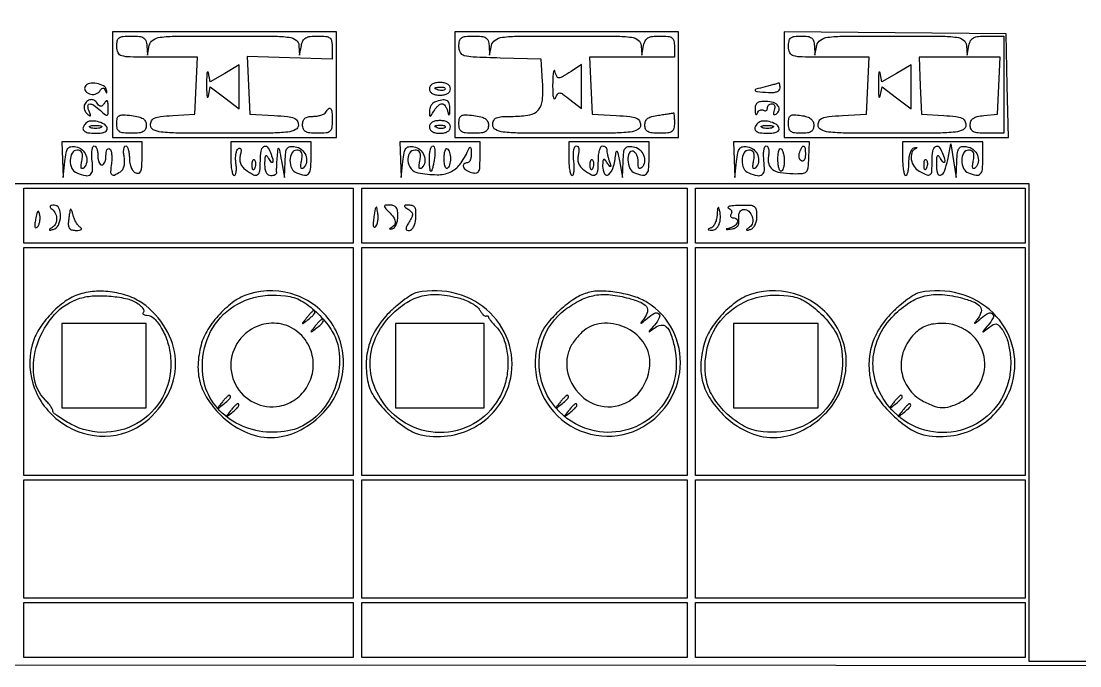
# Model space of a CAD drawing. Extents: x 4 to 1603, y 7 to 792.
# Drawn here: x 877.4 to 1128, y 7 to 159.5 of the extents above; entities that cross this region are included whole.
import ezdxf

# ---------------------------------------------------------------- set-up
doc = ezdxf.new("R2010")
doc.units = 0

msp = doc.modelspace()

# ---------------------------------------------------------------- linework, layer by layer
for points in [[(4.463028, 790.750623, 0.090794), (4.267848, 789.688086, 0.000004), (4.202933, 675.011121, 0.000189), (4.180203, 548.51456, 0.000114), (4.244173, 398.5), (4.5, 7.5), (803.751263, 7.249377), (1603.002525, 6.998755), (1602.751263, 399.249377), (1602.5, 791.5), (803.718854, 791.750623, 0.000059), (387.797189, 791.831666, 0.000332), (164.795027, 791.700628, 0.000012), (5.544081, 791.497643, 0.311183)], [(907.136182, 153.75), (907.272364, 151.5), (907.705733, 153.75, -0.198594), (908.560711, 155.048267, -0.11831), (910.318406, 155.711513, -0.029605), (914.076861, 155.96031, -0.001727), (925.569551, 156, -0.001646), (937.146911, 155.961883, -0.030211), (940.815355, 155.715776, -0.132232), (942.447531, 155.044234, -0.21761), (943.136182, 153.75), (943.272364, 151.5), (943.705733, 153.75, -0.070523), (944.093956, 154.879394, -0.143873), (944.732597, 155.554445, -0.104722), (945.785648, 155.901825, -0.027496), (947.569551, 156, -0.022309), (949.536109, 155.912213, -0.147611), (950.4383, 155.54943, -0.18612), (950.878334, 154.793802, -0.039649), (951.002179, 153.25), (951.004358, 150.5), (940.954952, 150.817429), (930.905546, 151.134857), (931.202773, 144.317429), (931.5, 137.5), (937.25, 137.200096, -0.010166), (940.447253, 136.968075, -0.070168), (941.97441, 136.605858, -0.167341), (942.720208, 135.971798, -0.134449), (943, 134.950096, -0.27608), (942.342523, 133.85012, -0.095877), (940.506521, 133.277859, -0.025871), (936.520054, 133.041403, -0.001879), (925.5, 133, -0.001881), (914.485628, 133.041439, -0.025835), (910.496193, 133.277825, -0.095537), (908.657699, 133.849237, -0.276478), (908, 134.94774, -0.126897), (908.2608, 135.958802, -0.166775), (908.962654, 136.593761, -0.075035), (910.38105, 136.963657, -0.011952), (913.25, 137.19774), (918.5, 137.5), (918.79569, 144.25), (919.09138, 151), (909.54569, 151, -0.003382), (903.21438, 151.042824, -0.060729), (901.204569, 151.315475, -0.222514), (900.323725, 152.048469, -0.110158), (900, 153.5, -0.050766), (900.138668, 154.86222, -0.189121), (900.6, 155.571429, -0.13443), (901.534425, 155.915691, -0.021436), (903.5, 156, -0.023234), (905.377879, 155.912692, -0.115813), (906.371427, 155.579558, -0.172497), (906.903852, 154.914447, -0.068347)], [(988.136182, 153.75), (988.272364, 151.5), (988.705733, 153.75, -0.198594), (989.560711, 155.048267, -0.11831), (991.318406, 155.711513, -0.029605), (995.076861, 155.96031, -0.001727), (1006.569551, 156, -0.001646), (1018.146911, 155.961883, -0.030211), (1021.815355, 155.715776, -0.132232), (1023.447531, 155.044234, -0.21761), (1024.136182, 153.75), (1024.272364, 151.5), (1024.705733, 153.75, -0.070523), (1025.093956, 154.879394, -0.143873), (1025.732597, 155.554445, -0.104722), (1026.785648, 155.901825, -0.027496), (1028.569551, 156, -0.02239), (1030.485877, 155.914145, -0.135885), (1031.406955, 155.567808, -0.187145), (1031.86308, 154.857774, -0.050293), (1032, 153.5), (1032, 151), (1021.95431, 151), (1011.90862, 151), (1012.20431, 144.25), (1012.5, 137.5), (1018.25, 137.200096, -0.010166), (1021.447253, 136.968075, -0.070168), (1022.97441, 136.605858, -0.167341), (1023.720208, 135.971798, -0.134449), (1024, 134.950096, -0.27608), (1023.342523, 133.85012, -0.095877), (1021.506521, 133.277859, -0.025871), (1017.520054, 133.041403, -0.001879), (1006.5, 133, -0.001825), (995.362042, 133.040662, -0.026629), (991.4375, 133.278571, -0.103099), (989.652291, 133.868713, -0.267644), (989, 135, -0.108515), (989.229214, 136.043696, -0.189546), (989.859694, 136.64749, -0.085415), (991.149119, 136.934094, -0.012076), (993.877555, 137, 0.04439), (997.755833, 137.344994, 0.17423), (999.804876, 138.52485, 0.157103), (1000.755397, 140.826119, 0.034314), (1000.805075, 145.168824), (1000.5, 150.5), (990.75, 150.786212, -0.003515), (984.369656, 151.018413, -0.05794), (982.268372, 151.355704, -0.208284), (981.344524, 152.111388, -0.119183), (981, 153.536212, -0.052656), (981.141031, 154.871667, -0.188952), (981.605144, 155.574015, -0.13264), (982.542847, 155.915904, -0.021474), (984.5, 156, -0.023234), (986.377879, 155.912692, -0.115813), (987.371427, 155.579558, -0.172497), (987.903852, 154.914447, -0.068347)], [(1065.136182, 153.75), (1065.272364, 151.5), (1065.705733, 153.75, -0.198594), (1066.560711, 155.048267, -0.11831), (1068.318406, 155.711513, -0.029605), (1072.076861, 155.96031, -0.001727), (1083.569551, 156, -0.001646), (1095.146911, 155.961883, -0.030211), (1098.815355, 155.715776, -0.132232), (1100.447531, 155.044234, -0.21761), (1101.136182, 153.75), (1101.272364, 151.5), (1101.705733, 153.75, -0.074571), (1102.114621, 154.909063, -0.152857), (1102.792944, 155.579322, -0.098589), (1103.952432, 155.912123, -0.020745), (1106.069551, 156), (1110, 156), (1110, 144.5), (1110, 133), (1106, 133, -0.017637), (1103.876236, 133.074936, -0.095377), (1102.766358, 133.37104, -0.179772), (1102.202354, 133.959528, -0.10246), (1102, 134.936642, -0.098727), (1102.18613, 135.870108, -0.143886), (1102.709992, 136.518662, -0.097682), (1103.674236, 136.938669, -0.029992), (1105.25, 137.186642), (1108.5, 137.5), (1108.79569, 144.25), (1109.09138, 151), (1099.5, 151), (1089.90862, 151), (1090.20431, 144.25), (1090.5, 137.5), (1095.75, 137.19774, -0.011952), (1098.61895, 136.963657, -0.075035), (1100.037346, 136.593761, -0.166775), (1100.7392, 135.958802, -0.126897), (1101, 134.94774, -0.276478), (1100.342301, 133.849237, -0.095537), (1098.503807, 133.277825, -0.025835), (1094.514372, 133.041439, -0.001881), (1083.5, 133, -0.001879), (1072.479946, 133.041403, -0.025871), (1068.493479, 133.277859, -0.095877), (1066.657477, 133.85012, -0.27608), (1066, 134.950096, -0.134449), (1066.279792, 135.971798, -0.167341), (1067.02559, 136.605858, -0.070168), (1068.552747, 136.968075, -0.010166), (1071.75, 137.200096), (1077.5, 137.5), (1077.79569, 144.25), (1078.09138, 151), (1068.54569, 151, -0.003382), (1062.21438, 151.042824, -0.060729), (1060.204569, 151.315475, -0.222514), (1059.323725, 152.048469, -0.110158), (1059, 153.5, -0.047675), (1059.126572, 154.824437, -0.173074), (1059.55, 155.541667, -0.144586), (1060.386401, 155.902765, -0.030103), (1062, 156, -0.032192), (1063.542313, 155.900597, -0.124032), (1064.428702, 155.551151, -0.159299), (1064.920583, 154.880087, -0.06412)], [(921.272364, 144.5, 0.007505), (921.299333, 142.703339, 0.031531), (921.399591, 141.629111, 0.495521), (921.548393, 141.548864, 0.243373), (921.705476, 141.748038), (922.138588, 143.996077), (925.569294, 141.379349), (929, 138.762622), (929, 143.980087), (929, 149.197552), (925.560457, 147.168172), (922.120914, 145.138792), (921.696639, 147.319396, 0.284476), (921.543014, 147.485472, 0.450009), (921.396995, 147.390698, 0.029945), (921.299005, 146.298661, 0.007405)], [(1003.186287, 144.5, 0.010542), (1003.209562, 142.550809, 0.043509), (1003.350582, 141.381171, 0.314358), (1003.58789, 141.158007, 0.348327), (1003.855441, 141.312917, -0.047506), (1004.360578, 142.306015, -0.281904), (1004.861256, 142.551441, -0.134334), (1005.577149, 142.281284, -0.00965), (1007.285156, 140.990336), (1010, 138.85484), (1010, 144.04243), (1010, 149.23002), (1007.535183, 147.61501, -0.010068), (1005.489568, 146.332783, -0.144712), (1004.667418, 146.120801, -0.285651), (1004.138837, 146.475917, -0.041808), (1003.689326, 147.75, 0.548135), (1003.516923, 147.805675, 0.18372), (1003.352912, 147.517188, 0.02753), (1003.234025, 146.314311, 0.008582)], [(1080.272364, 144.5, 0.007505), (1080.299333, 142.703339, 0.031531), (1080.399591, 141.629111, 0.495521), (1080.548393, 141.548864, 0.243373), (1080.705476, 141.748038), (1081.138588, 143.996077), (1084.569294, 141.379349), (1088, 138.762622), (1088, 143.980087), (1088, 149.197552), (1084.560457, 147.168172), (1081.120914, 145.138792), (1080.696639, 147.319396, 0.284476), (1080.543014, 147.485472, 0.450009), (1080.396995, 147.390698, 0.029945), (1080.299005, 146.298661, 0.007405)], [(892.530978, 144.050123, 0.150102), (892.411965, 143.594674, 0.123486), (892.555338, 143.110893, 0.099244), (892.950434, 142.670894, 0.068825), (893.537543, 142.34722, 0.077431), (894.231982, 142.197859, 0.076647), (894.941504, 142.265963, 0.081909), (895.556824, 142.534967, 0.110858), (895.979874, 142.967435, -0.039639), (896.375282, 143.506558, -0.19435), (896.704629, 143.675863, -0.246498), (897.006597, 143.550876, -0.061996), (897.303949, 143.088153, 0.009738), (897.540619, 142.618531, 0.399941), (897.639533, 142.585356, 0.335361), (897.693608, 142.687638, 0.008831), (897.596672, 143.225, 0.219044), (896.881755, 144.210879, 0.087885), (895.272326, 144.774381, 0.087116), (893.555006, 144.753212, 0.210818)], [(974, 143.5, 0.140575), (974.177821, 142.88002, 0.118484), (974.666667, 142.4, 0.088208), (975.456621, 142.09863, 0.04716), (976.5, 142, 0.04716), (977.543379, 142.09863, 0.088208), (978.333333, 142.4, 0.118484), (978.822179, 142.88002, 0.140575), (979, 143.5, 0.140575), (978.822179, 144.11998, 0.118484), (978.333333, 144.6, 0.088208), (977.543379, 144.90137, 0.04716), (976.5, 145, 0.04716), (975.456621, 144.90137, 0.088208), (974.666667, 144.6, 0.118484), (974.177821, 144.11998, 0.140575)], [(977.729167, 143.395833, -0.126455), (977.402231, 143.202593, -0.060344), (976.916927, 143.123424, -0.05415), (976.359369, 143.160852, -0.051402), (975.8125, 143.316886, -0.054073), (975.395823, 143.538436, -0.470617), (975.37858, 143.720685, -0.168741), (975.670344, 143.862007, -0.018894), (976.416667, 143.921053, -0.028489), (977.112848, 143.910055, -0.077125), (977.592839, 143.799335, -0.208169), (977.77538, 143.614691, -0.296942)], [(1053.5, 144, 0.005864), (1051.244548, 143.397833, 0.483308), (1051.122514, 143.107384, 0.249999), (1051.504874, 142.857861, 0.003748), (1054.25, 142.635737, 0.037367), (1055.382729, 142.637385, 0.074753), (1056.253473, 142.837027, 0.111967), (1056.800002, 143.209019, 0.189774), (1057, 143.716978, 0.018411), (1056.982178, 144.200816, 0.034464), (1056.926563, 144.588357, 0.045619), (1056.846595, 144.844498, 0.428414), (1056.75, 144.881685, -0.043204), (1056.562657, 144.812093, -0.001101), (1055.692188, 144.573885, -0.002341), (1054.667658, 144.301087, -0.001595)], [(892.446149, 139.912868, 0.115698), (892.277701, 139.409959, 0.078057), (892.315939, 138.803488, 0.071769), (892.548755, 138.188799, 0.071122), (892.946378, 137.662868, 0.01461), (893.536488, 137.11067, 0.417676), (893.724953, 137.123562, 0.264908), (893.771253, 137.360124, 0.00978), (893.452257, 138.25, -0.077729), (893.192347, 139.477747, -0.419654), (893.606327, 139.930042, -0.167366), (894.58923, 139.629514, -0.026801), (896.171259, 138.345012, 0.011318), (897.32727, 137.345486, 0.277419), (897.729741, 137.285042, 0.29194), (897.957911, 137.611124, 0.012205), (897.984687, 139.095012, 0.01517), (897.943625, 140.213243, 0.158438), (897.774968, 140.633907, 0.44098), (897.511624, 140.645652, 0.055038), (897.109687, 140.143237, -0.045108), (896.678736, 139.582121, -0.167837), (896.291912, 139.374236, -0.218762), (895.9263, 139.475495, -0.079241), (895.565983, 139.893237, 0.095562), (894.84596, 140.675299, 0.158774), (894.003536, 140.955603, 0.16006), (893.162612, 140.685178, 0.097471)], [(975.25, 140.337719, 0.10246), (974.774264, 140.020746, 0.066858), (974.37612, 139.491913, 0.063215), (974.112142, 138.841517, 0.069496), (974.030409, 138.166667, 0.010924), (974.069853, 137.183306, 0.419285), (974.220692, 137.052387, 0.239461), (974.445556, 137.190033, 0.006005), (975.080099, 138.25, -0.034545), (975.534825, 138.919726, -0.04001), (976.057581, 139.485938, -0.044038), (976.569377, 139.880924, -0.143285), (976.976366, 140, -0.166414), (977.345546, 139.873627, -0.06503), (977.730076, 139.485938, -0.05489), (978.070902, 138.919615, -0.044148), (978.310674, 138.25, 0.01159), (978.550633, 137.4117, 0.541772), (978.693656, 137.37122, 0.197309), (978.812001, 137.607705, 0.005718), (978.883999, 138.75, 0.087457), (978.72264, 140.055667, 0.218756), (978.098151, 140.756077, 0.157433), (976.976408, 140.868186, 0.042735)], [(1051.078947, 138.546466, 0.022824), (1051.139735, 137.826208, 0.127625), (1051.283477, 137.470167, 0.458183), (1051.466207, 137.456633, 0.100896), (1051.664358, 137.756231, -0.07888), (1051.926836, 138.193455, -0.105417), (1052.290708, 138.477402, -0.121773), (1052.697442, 138.564193, -0.131107), (1053.08541, 138.447214, 0.092807), (1053.434421, 138.312451, 0.171257), (1053.731339, 138.359094, 0.174358), (1053.929688, 138.580506, 0.096615), (1054, 138.940983, -0.103658), (1054.084685, 139.345077, -0.098917), (1054.325178, 139.688914, -0.096792), (1054.684444, 139.91933, -0.094603), (1055.106989, 140, -0.164546), (1055.479041, 139.874153, -0.151163), (1055.713861, 139.544118, -0.10915), (1055.764706, 139.041968, -0.062551), (1055.618443, 138.448062, 0.034302), (1055.433067, 137.844153, 0.17307), (1055.472405, 137.499031, 0.338366), (1055.686638, 137.392352, 0.09101), (1056.064241, 137.539703, 0.180192), (1056.771774, 138.4501, 0.249286), (1056.585552, 139.447914, 0.146618), (1055.428505, 140.250606, 0.074621), (1053.666808, 140.546466, 0.036716), (1052.347259, 140.472524, 0.13292), (1051.577441, 140.152781, 0.169605), (1051.179955, 139.541866, 0.069957)], [(951, 136, -0.032088), (950.888231, 134.260192, -0.185552), (950.458333, 133.464286, -0.157079), (949.561026, 133.088063, -0.021354), (947.5, 133, -0.022514), (945.67572, 133.082184, -0.10769), (944.6875, 133.392857, -0.177212), (944.177287, 133.997538, -0.087745), (944, 135, -0.075243), (944.140646, 135.92932, -0.147038), (944.555123, 136.545164, -0.125037), (945.295286, 136.891489, -0.04725), (946.440983, 137, 0.037634), (947.42066, 137.073842, 0.041396), (948.346475, 137.29375, 0.045439), (949.093337, 137.615492, 0.130646), (949.5, 138, -0.062841), (950.183344, 138.846603, -0.450621), (950.645951, 138.809257, -0.146652), (950.938528, 138.013358, -0.015262)], [(1032, 135.5, -0.050766), (1031.861332, 134.13778, -0.189121), (1031.4, 133.428571, -0.13443), (1030.465575, 133.084309, -0.021436), (1028.5, 133, -0.022758), (1026.698277, 133.082049, -0.103967), (1025.701813, 133.388332, -0.173694), (1025.183119, 133.978003, -0.094654), (1025, 134.936642, -0.100783), (1025.189458, 135.867022, -0.1371), (1025.721605, 136.532836, -0.094495), (1026.6923, 136.984596, -0.030931), (1028.25, 137.276604, 0.003643), (1029.513483, 137.442756, 0.005388), (1030.61875, 137.608461, 0.002589), (1031.553811, 137.76394, 0.100201), (1031.75, 137.839963, -0.539435), (1031.848785, 137.795851, -0.01375), (1031.926563, 137.218614, -0.017208), (1031.982176, 136.447783, -0.009402)], [(892.708849, 135.375516, 0.103517), (892.065619, 134.391807, 0.297863), (892.224837, 133.630592, 0.16116), (893.20445, 133.137848, 0.036634), (895.083333, 133, 0.027592), (896.40615, 133.073053, 0.082003), (897.277614, 133.317973, 0.159277), (897.706329, 133.720188, 0.207796), (897.755005, 134.25, 0.187897), (897.007402, 135.156546, 0.072697), (895.459624, 135.747259, 0.072374), (893.798664, 135.871993, 0.1809)], [(907, 134.890594, -0.100099), (906.812524, 133.963518, -0.170748), (906.287182, 133.385042, -0.101209), (905.284512, 133.08197, -0.022955), (903.5, 133, -0.021715), (901.584321, 133.083239, -0.124226), (900.630567, 133.414229, -0.187064), (900.152597, 134.084134, -0.062548), (900, 135.299199, -0.0542), (900.13572, 136.54756, -0.218099), (900.586138, 137.144928, -0.136102), (901.49471, 137.352613, -0.017602), (903.5, 137.189793, -0.02699), (905.195735, 136.898386, -0.089505), (906.233151, 136.456485, -0.139021), (906.796968, 135.804893, -0.109695)], [(974, 134.5, 0.140575), (974.177821, 133.88002, 0.118484), (974.666667, 133.4, 0.088208), (975.456621, 133.09863, 0.04716), (976.5, 133, 0.04716), (977.543379, 133.09863, 0.088208), (978.333333, 133.4, 0.118484), (978.822179, 133.88002, 0.140575), (979, 134.5, 0.140575), (978.822179, 135.11998, 0.118484), (978.333333, 135.6, 0.088208), (977.543379, 135.90137, 0.04716), (976.5, 136, 0.04716), (975.456621, 135.90137, 0.088208), (974.666667, 135.6, 0.118484), (974.177821, 135.11998, 0.140575)], [(988, 134.890594, -0.100099), (987.812524, 133.963518, -0.170748), (987.287182, 133.385042, -0.101209), (986.284512, 133.08197, -0.022955), (984.5, 133, -0.021715), (982.584321, 133.083239, -0.124226), (981.630567, 133.414229, -0.187064), (981.152597, 134.084134, -0.062548), (981, 135.299199, -0.0542), (981.13572, 136.54756, -0.218099), (981.586138, 137.144928, -0.136102), (982.49471, 137.352613, -0.017602), (984.5, 137.189793, -0.02699), (986.195735, 136.898386, -0.089505), (987.233151, 136.456485, -0.139021), (987.796968, 135.804893, -0.109695)], [(1051.708849, 135.375516, 0.103517), (1051.065619, 134.391807, 0.297863), (1051.224837, 133.630592, 0.16116), (1052.20445, 133.137848, 0.036634), (1054.083333, 133, 0.027592), (1055.40615, 133.073053, 0.082003), (1056.277614, 133.317973, 0.159277), (1056.706329, 133.720188, 0.207796), (1056.755005, 134.25, 0.187897), (1056.007402, 135.156546, 0.072697), (1054.459624, 135.747259, 0.072374), (1052.798664, 135.871993, 0.1809)], [(1065, 134.886501, -0.092941), (1064.831435, 133.987489, -0.161058), (1064.352439, 133.407208, -0.109685), (1063.467627, 133.091373, -0.031099), (1062, 133, -0.030136), (1060.420134, 133.09531, -0.135617), (1059.57233, 133.443901, -0.17284), (1059.136653, 134.125398, -0.056689), (1059, 135.326807, -0.047244), (1059.118048, 136.573377, -0.20808), (1059.525022, 137.169349, -0.154477), (1060.3291, 137.378797, -0.023508), (1062, 137.213308, -0.036997), (1063.378513, 136.905495, -0.091765), (1064.294089, 136.432706, -0.124562), (1064.814513, 135.766644, -0.104228)], [(896.25, 134.337719, -0.057986), (895.679992, 134.181385, -0.037979), (895, 134.12966, -0.037979), (894.320008, 134.181385, -0.057986), (893.75, 134.337719, -0.174857), (893.540618, 134.525001, -0.447206), (893.601562, 134.693942, -0.078554), (894.10856, 134.810911, -0.017491), (895, 134.842105, -0.017491), (895.89144, 134.810911, -0.078554), (896.398438, 134.693942, -0.447206), (896.459382, 134.525001, -0.174857)], [(977.729167, 134.395833, -0.126455), (977.402231, 134.202593, -0.060344), (976.916927, 134.123424, -0.05415), (976.359369, 134.160852, -0.051402), (975.8125, 134.316886, -0.054073), (975.395823, 134.538436, -0.470617), (975.37858, 134.720685, -0.168741), (975.670344, 134.862007, -0.018894), (976.416667, 134.921053, -0.028489), (977.112848, 134.910055, -0.077125), (977.592839, 134.799335, -0.208169), (977.77538, 134.614691, -0.296942)], [(1055.25, 134.337719, -0.057986), (1054.679992, 134.181385, -0.037979), (1054, 134.12966, -0.037979), (1053.320008, 134.181385, -0.057986), (1052.75, 134.337719, -0.174857), (1052.540618, 134.525001, -0.447206), (1052.601562, 134.693942, -0.078554), (1053.10856, 134.810911, -0.017491), (1054, 134.842105, -0.017491), (1054.89144, 134.810911, -0.078554), (1055.398438, 134.693942, -0.447206), (1055.459382, 134.525001, -0.174857)], [(887.168103, 126.75), (887.336206, 122.5), (887.732115, 126.311163, -0.018433), (888.026451, 128.394206, -0.114609), (888.449064, 129.378766, -0.197532), (889.144722, 129.802481, -0.074909), (890.303796, 129.811163, -0.141477), (891.766816, 129.152304, -0.125781), (892.733759, 127.78728, -0.130976), (892.905152, 126.170353, -0.158952), (892.217958, 124.817958, -0.147318), (891.85635, 124.623747, -0.388537), (891.625314, 124.762499, -0.101505), (891.574899, 125.344061, -0.018262), (891.740755, 126.424177, 0.031241), (891.898509, 127.665359, 0.119432), (891.764663, 128.427803, 0.189399), (891.343392, 128.84867, 0.103), (890.616577, 129, 0.269507), (889.461031, 128.32836, 0.128535), (888.999995, 126.609948, 0.110725), (889.416237, 124.695594, 0.194846), (890.581787, 123.606989, 0.038891), (892.680869, 122.983649, 0.225399), (893.775505, 123.242803, 0.219328), (894.284836, 124.262807, 0.036897), (894.189793, 126.5, -0.023969), (894.098032, 127.841639, -0.0399), (894.165246, 128.971875, -0.04942), (894.359417, 129.772543, -0.318707), (894.680015, 130, -0.229239), (895.021224, 129.834887, -0.076287), (895.303231, 129.339063, -0.057578), (895.488835, 128.611657, -0.038098), (895.539421, 127.75, 0.042537), (895.597659, 126.888575, 0.062826), (895.80533, 126.160938, 0.08317), (896.120694, 125.668338, 0.211935), (896.5, 125.5, 0.206213), (896.879587, 125.663505, 0.085024), (897.196374, 126.13899, 0.064447), (897.405827, 126.842548, 0.04405), (897.466381, 127.675286, -0.038772), (897.515861, 128.471678, -0.084916), (897.701061, 129.051868, -0.163234), (897.983154, 129.324735, -0.255005), (898.3125, 129.306864, -0.179482), (898.624064, 128.907105, -0.043597), (898.80958, 128.076407, -0.039208), (898.866648, 127.024635, -0.030399), (898.769312, 125.881578, 0.018742), (898.55515, 123.910885, 0.226665), (898.826759, 123.220923, 0.307518), (899.461449, 123.122861, 0.030298), (900.886911, 123.908945, 0.113249), (901.42338, 124.450459, 0.076519), (901.765208, 125.253492, 0.064426), (901.887465, 126.258732, 0.04534), (901.775582, 127.393632, -0.030367), (901.646836, 128.392639, -0.051513), (901.676717, 129.23438, -0.072647), (901.844718, 129.811108, -0.2936), (902.138672, 130, -0.271773), (902.470528, 129.805235, -0.055048), (902.746985, 129.150178, -0.044196), (902.937471, 128.215454, -0.028183), (903, 127.106989, 0.045886), (903.108095, 125.931597, 0.056246), (903.429364, 124.877318, 0.065461), (903.911606, 124.070802, 0.134491), (904.5, 123.638374, 0.155232), (905.218636, 123.596356, 0.230175), (905.691768, 123.996551, 0.089263), (905.939386, 125.016359, 0.015037), (906, 127.031385), (906, 131), (896.5, 131), (887, 131)], [(927, 127, 0.019468), (927.059718, 125.466793, 0.031503), (927.242875, 124.175, 0.033111), (927.504846, 123.228534, 0.318832), (927.826807, 123, 0.308408), (928.116057, 123.197168, 0.058801), (928.286505, 123.846464, 0.044639), (928.333104, 124.777035, 0.026642), (928.230688, 125.881578, -0.034615), (928.142624, 127.030111, -0.042892), (928.226587, 128.09876, -0.048467), (928.453401, 128.947963, -0.166351), (928.810622, 129.382958, -0.185357), (929.163371, 129.44971, -0.285175), (929.386864, 129.247626, -0.106274), (929.423891, 128.706428, -0.028091), (929.251005, 127.851841, 0.067126), (929.126479, 126.833915, 0.085019), (929.297699, 125.903308, 0.083867), (929.771751, 125.073293, 0.063374), (930.535393, 124.350462, 0.033844), (932.364101, 123.194483, 0.269062), (933.325024, 123.222963, 0.231645), (933.873804, 124.097832, 0.026249), (934, 126.5, -0.037749), (934.171609, 128.769778, -0.188217), (934.797912, 129.856052, -0.408433), (935.595632, 129.776173, -0.082455), (936.393011, 128.418213, -0.014739), (936.936289, 126.867272, -0.145461), (936.948981, 126.183538, -0.596797), (936.664926, 126.118721, -0.036337), (936, 127, 0.043106), (935.512621, 127.628119, 0.461139), (935.228862, 127.616929, 0.155556), (935.054211, 127.150937, 0.011096), (935.015313, 125.75, 0.039127), (935.101606, 124.564226, 0.086259), (935.388902, 123.705781, 0.124872), (935.863648, 123.189491, 0.145727), (936.5, 123, 0.048526), (937.065578, 123.055021, 0.075993), (937.524589, 123.220313, 0.105904), (937.809424, 123.464327, 0.204797), (937.881579, 123.75, -0.042849), (937.849291, 124.204282, -0.005783), (937.874415, 125.160937, -0.006636), (937.932483, 126.296399, -0.005547), (938.023484, 127.5, -0.00411), (938.200497, 129.362031, -0.635717), (938.354426, 129.415662, -0.148534), (938.529798, 129.077653, -0.00163), (939, 126.5), (939.716189, 122.5), (939.858095, 126.319551, -0.016542), (940.009828, 128.476934, -0.124185), (940.358681, 129.431427, -0.2174), (941.023441, 129.834574, -0.064772), (942.239784, 129.819551, -0.137818), (943.736926, 129.158809, -0.126832), (944.728364, 127.796008, -0.133443), (944.909049, 126.179468, -0.159172), (944.217958, 124.817958, -0.147318), (943.85635, 124.623747, -0.388537), (943.625314, 124.762499, -0.101505), (943.574899, 125.344061, -0.018262), (943.740755, 126.424177, 0.031241), (943.898509, 127.665359, 0.119432), (943.764663, 128.427803, 0.189399), (943.343392, 128.84867, 0.103), (942.616577, 129, 0.269507), (941.461031, 128.32836, 0.128535), (940.999995, 126.609948, 0.110725), (941.416237, 124.695594, 0.194846), (942.581787, 123.606989, 0.044887), (944.428399, 123.082591, 0.247018), (945.385979, 123.376036, 0.17661), (945.884754, 124.436923, 0.022471), (946, 127), (946, 131), (936.5, 131), (927, 131)], [(967.168103, 126.75), (967.336206, 122.5), (967.732115, 126.311163, -0.018433), (968.026451, 128.394206, -0.114609), (968.449064, 129.378766, -0.197532), (969.144722, 129.802481, -0.074909), (970.303796, 129.811163, -0.141477), (971.766816, 129.152304, -0.125781), (972.733759, 127.78728, -0.130976), (972.905152, 126.170353, -0.158952), (972.217958, 124.817958, -0.147318), (971.85635, 124.623747, -0.388537), (971.625314, 124.762499, -0.101505), (971.574899, 125.344061, -0.018262), (971.740755, 126.424177, 0.031241), (971.898509, 127.665359, 0.119432), (971.764663, 128.427803, 0.189399), (971.343392, 128.84867, 0.103), (970.616577, 129, 0.260622), (969.292214, 128.259379, 0.168727), (968.905178, 126.501291, 0.135278), (969.683068, 124.590079, 0.18712), (971.25, 123.639333, 0.038233), (975.827693, 123.18474, 0.111084), (978.926521, 123.808735, 0.126802), (981.218933, 125.63323, 0.057344), (983.179715, 128.966361, -0.027872), (983.516003, 129.623636, -0.484478), (983.722966, 129.652768, -0.185592), (983.872318, 129.336615, -0.010773), (983.929715, 128.25, -0.042539), (983.883324, 127.388547, -0.063338), (983.685604, 126.660938, -0.084397), (983.376898, 126.168802, -0.213708), (983, 126, 0.1806), (982.201503, 125.701859, 0.328026), (982.055478, 125.05544, 0.151233), (982.751642, 124.248697, 0.075863), (984, 123.710251, 0.075776), (985.070239, 123.597985, 0.252729), (985.655476, 123.950255, 0.120206), (985.938846, 124.884129, 0.013836), (986, 127.09362), (986, 131), (976.5, 131), (967, 131)], [(1007, 127, 0.018811), (1007.057705, 125.466755, 0.030501), (1007.234765, 124.175, 0.031399), (1007.487648, 123.224315, 0.322545), (1007.799199, 123, 0.335283), (1008.083903, 123.215092, 0.041434), (1008.243606, 124.028125, 0.035585), (1008.288833, 125.158231, 0.021273), (1008.189793, 126.5, -0.02611), (1008.102371, 127.863902, -0.045925), (1008.192568, 128.989162, -0.062248), (1008.427966, 129.760773, -0.295789), (1008.796974, 130, -0.235031), (1009.13898, 129.829836, -0.110301), (1009.349252, 129.368573, -0.07328), (1009.392165, 128.673984, -0.042822), (1009.250644, 127.850462, 0.067219), (1009.126414, 126.833387, 0.084981), (1009.297869, 125.903046, 0.083805), (1009.771995, 125.073083, 0.063381), (1010.535393, 124.350462, 0.033844), (1012.364101, 123.194483, 0.269062), (1013.325024, 123.222963, 0.231645), (1013.873804, 124.097832, 0.026249), (1014, 126.5, -0.027026), (1014.072542, 127.841111, -0.042582), (1014.29375, 128.971875, -0.052312), (1014.614308, 129.767902, -0.277684), (1015, 130, -0.090658), (1015.381772, 129.930205, -0.095575), (1015.70625, 129.730275, -0.099646), (1015.923365, 129.432104, -0.108102), (1016, 129.081787, 0.040937), (1016.038904, 128.607416, 0.012298), (1016.174585, 127.895212, 0.012238), (1016.36682, 127.100454, 0.012987), (1016.594332, 126.331787, -0.003964), (1016.92689, 125.278438, -0.328176), (1016.873871, 125.126781, -0.402152), (1016.732638, 125.150218, -0.004509), (1016.109645, 126, 0.021443), (1015.513956, 126.757365, 0.382773), (1015.23075, 126.79448, 0.233208), (1015.052328, 126.476806, 0.011679), (1015.015313, 125.25, 0.123957), (1015.471557, 123.38442, 0.502465), (1016.446982, 123.233951, 0.130801), (1017.608997, 125.205919, 0.051799), (1018.141905, 128.331787, -0.135524), (1018.271098, 128.703186, -0.578999), (1018.452507, 128.688088, -0.054566), (1018.71338, 127.924137, -0.010718), (1019, 126.5), (1019.716189, 122.5), (1019.858095, 126.319551, -0.016542), (1020.009828, 128.476934, -0.124185), (1020.358681, 129.431427, -0.2174), (1021.023441, 129.834574, -0.064772), (1022.239784, 129.819551, -0.137814), (1023.726406, 129.163466, -0.124196), (1024.725245, 127.805403, -0.131778), (1024.926822, 126.20088, -0.163516), (1024.26084, 124.86084, -0.142496), (1023.892496, 124.658506, -0.308818), (1023.606494, 124.772682, -0.127753), (1023.436689, 125.256122, -0.030422), (1023.41706, 126.115851, 0.054303), (1023.355853, 126.982552, 0.060219), (1023.108449, 127.784345, 0.06863), (1022.722254, 128.404972, 0.136477), (1022.25, 128.732124, 0.387153), (1021.304732, 128.327783, 0.123745), (1021.003305, 126.686149, 0.085196), (1021.487577, 124.660175, 0.202652), (1022.581787, 123.606989, 0.044887), (1024.428399, 123.082591, 0.247018), (1025.385979, 123.376036, 0.17661), (1025.884754, 124.436923, 0.022471), (1026, 127), (1026, 131), (1016.5, 131), (1007, 131)], [(1046.168103, 126.75), (1046.336206, 122.5), (1046.732115, 126.311163, -0.018433), (1047.026451, 128.394206, -0.114609), (1047.449064, 129.378766, -0.197532), (1048.144722, 129.802481, -0.074909), (1049.303796, 129.811163, -0.141477), (1050.766816, 129.152304, -0.125781), (1051.733759, 127.78728, -0.130976), (1051.905152, 126.170353, -0.158952), (1051.217958, 124.817958, -0.147318), (1050.85635, 124.623747, -0.388537), (1050.625314, 124.762499, -0.101505), (1050.574899, 125.344061, -0.018262), (1050.740755, 126.424177, 0.031241), (1050.898509, 127.665359, 0.119432), (1050.764663, 128.427803, 0.189399), (1050.343392, 128.84867, 0.103), (1049.616577, 129, 0.269507), (1048.461031, 128.32836, 0.128535), (1047.999995, 126.609948, 0.110725), (1048.416237, 124.695594, 0.194846), (1049.581787, 123.606989, 0.038891), (1051.680869, 122.983649, 0.225399), (1052.775505, 123.242803, 0.219328), (1053.284836, 124.262807, 0.036897), (1053.189793, 126.5, -0.025925), (1053.103306, 127.841534, -0.042974), (1053.186369, 128.971875, -0.055079), (1053.405275, 129.765014, -0.306997), (1053.751922, 130, -0.253566), (1054.087608, 129.818066, -0.091382), (1054.303701, 129.300058, -0.062835), (1054.371198, 128.530175, -0.037725), (1054.267158, 127.617217, 0.108373), (1054.317531, 125.753458, 0.178305), (1055.192188, 124.463456, 0.116869), (1057.039569, 123.705407, 0.034944), (1060.093482, 123.439527, 0.021609), (1062.317424, 123.497867, 0.181165), (1063.216164, 123.907743, 0.169523), (1063.656081, 124.821656, 0.018403), (1063.836284, 127.189244), (1063.985604, 131), (1054.992802, 131), (1046, 131)], [(1086, 127, 0.017873), (1086.054826, 125.466703, 0.029058), (1086.223152, 124.175, 0.028961), (1086.463036, 123.217941, 0.32787), (1086.759666, 123, 0.301364), (1087.053472, 123.194775, 0.041666), (1087.293341, 123.926729, 0.036417), (1087.458411, 124.945726, 0.022719), (1087.509666, 126.154822, -0.037488), (1087.598732, 127.391825, -0.051814), (1087.874255, 128.469277, -0.06334), (1088.282487, 129.252654, -0.191042), (1088.775, 129.579822, -0.013053), (1089.23491, 129.6648, -0.233549), (1089.374375, 129.621312, -0.494511), (1089.364157, 129.527799, -0.020772), (1089.025, 129.341667, 0.202854), (1088.17584, 128.353986, 0.120466), (1088.065418, 126.780805, 0.10418), (1088.712678, 125.147543, 0.124253), (1089.934259, 124.035184, 0.023243), (1091.783348, 123.153529, 0.275577), (1092.538504, 123.259456, 0.212135), (1092.928611, 124.01698, 0.014372), (1093, 126.5, -0.037749), (1093.171609, 128.769778, -0.188217), (1093.797912, 129.856052, -0.408433), (1094.595632, 129.776173, -0.082455), (1095.393011, 128.418213, -0.014739), (1095.936289, 126.867272, -0.145461), (1095.948981, 126.183538, -0.596797), (1095.664926, 126.118721, -0.036337), (1095, 127, 0.043106), (1094.512621, 127.628119, 0.461139), (1094.228862, 127.616929, 0.155556), (1094.054211, 127.150937, 0.011096), (1094.015313, 125.75, 0.052868), (1094.238499, 123.527153, 0.459966), (1095.003478, 123.106392, 0.222931), (1095.940545, 124.067463, 0.033035), (1096.677241, 126.75), (1097.445108, 130.5), (1098.080648, 126.5), (1098.716189, 122.5), (1098.858095, 126.319551, -0.016542), (1099.009828, 128.476934, -0.124185), (1099.358681, 129.431427, -0.2174), (1100.023441, 129.834574, -0.064772), (1101.239784, 129.819551, -0.137818), (1102.736926, 129.158809, -0.126832), (1103.728364, 127.796008, -0.133443), (1103.909049, 126.179468, -0.159172), (1103.217958, 124.817958, -0.147318), (1102.85635, 124.623747, -0.388537), (1102.625314, 124.762499, -0.101505), (1102.574899, 125.344061, -0.018262), (1102.740755, 126.424177, 0.031241), (1102.898509, 127.665359, 0.119432), (1102.764663, 128.427803, 0.189399), (1102.343392, 128.84867, 0.103), (1101.616577, 129, 0.269507), (1100.461031, 128.32836, 0.128535), (1099.999995, 126.609948, 0.110725), (1100.416237, 124.695594, 0.194846), (1101.581787, 123.606989, 0.044887), (1103.428399, 123.082591, 0.247018), (1104.385979, 123.376036, 0.17661), (1104.884754, 124.436923, 0.022471), (1105, 127), (1105, 131), (1095.5, 131), (1086, 131)], [(975.213308, 127, -0.011827), (975.016637, 125.850008, -0.018975), (974.788807, 124.88125, -0.013551), (974.557592, 124.123137, -0.322443), (974.386501, 124, -0.360284), (974.233661, 124.12656, -0.014861), (974.113535, 124.88125, -0.019939), (974.02783, 125.849825, -0.012096), (974, 127, -0.026053), (974.059941, 128.149578, -0.041208), (974.242875, 129.11875, -0.049958), (974.507607, 129.803812, -0.282744), (974.826807, 130, -0.314934), (975.11571, 129.797993, -0.055623), (975.2814, 129.11875, -0.042928), (975.322426, 128.149985, -0.025568)], [(979, 127, -0.036641), (978.944643, 126.24563, -0.040769), (978.779688, 125.534701, -0.044739), (978.538487, 124.962461, -0.133001), (978.25, 124.654508, -0.376011), (977.964799, 124.702215, -0.094343), (977.720312, 125.152292, -0.052044), (977.553104, 125.954503, -0.02538), (977.5, 127, -0.02538), (977.553104, 128.045497, -0.052044), (977.720312, 128.847708, -0.094343), (977.964799, 129.297785, -0.376011), (978.25, 129.345492, -0.133001), (978.538487, 129.037539, -0.044739), (978.779688, 128.465299, -0.040769), (978.944643, 127.75437, -0.036641)], [(1058, 126.440983, -0.029102), (1057.94552, 125.505758, -0.045462), (1057.779687, 124.717039, -0.057166), (1057.538739, 124.166142, -0.267168), (1057.25, 124, -0.29161), (1056.959926, 124.1849, -0.045815), (1056.720313, 124.853199, -0.038814), (1056.554317, 125.791435, -0.024385), (1056.5, 126.904508, -0.024525), (1056.55311, 127.986648, -0.050046), (1056.720313, 128.819657, -0.089284), (1056.964511, 129.293109, -0.385013), (1057.25, 129.345492, -0.155091), (1057.539706, 129.008092, -0.037283), (1057.779687, 128.301088, -0.034765), (1057.944887, 127.409438, -0.028431)], [(1063, 127.940983, -0.045552), (1062.931736, 127.193244, -0.099152), (1062.719079, 126.660421, -0.177225), (1062.405148, 126.42542, -0.214542), (1062.043674, 126.473008, -0.126981), (1061.720854, 126.809536, -0.081026), (1061.533742, 127.321649, -0.072258), (1061.506898, 127.926665, -0.066719), (1061.650663, 128.532025, -0.027681), (1062.205874, 129.769457, -0.395517), (1062.622791, 129.917133, -0.275668), (1062.936989, 129.476999, -0.020503)], [(932.683114, 124.8125, -0.054073), (932.461564, 124.395823, -0.470617), (932.279315, 124.37858, -0.168741), (932.137993, 124.670344, -0.018894), (932.078947, 125.416667, -0.028489), (932.089945, 126.112848, -0.077125), (932.200665, 126.592839, -0.208169), (932.385309, 126.77538, -0.296942), (932.604167, 126.729167, -0.126455), (932.797407, 126.402231, -0.060344), (932.876576, 125.916927, -0.05415), (932.839148, 125.359369, -0.051402)], [(1012.683114, 124.8125, -0.054073), (1012.461564, 124.395823, -0.470617), (1012.279315, 124.37858, -0.168741), (1012.137993, 124.670344, -0.018894), (1012.078947, 125.416667, -0.028489), (1012.089945, 126.112848, -0.077125), (1012.200665, 126.592839, -0.208169), (1012.385309, 126.77538, -0.296942), (1012.604167, 126.729167, -0.126455), (1012.797407, 126.402231, -0.060344), (1012.876576, 125.916927, -0.05415), (1012.839148, 125.359369, -0.051402)], [(1091.683114, 124.8125, -0.054073), (1091.461564, 124.395823, -0.470617), (1091.279315, 124.37858, -0.168741), (1091.137993, 124.670344, -0.018894), (1091.078947, 125.416667, -0.028489), (1091.089945, 126.112848, -0.077125), (1091.200665, 126.592839, -0.208169), (1091.385309, 126.77538, -0.296942), (1091.604167, 126.729167, -0.126455), (1091.797407, 126.402231, -0.060344), (1091.876576, 125.916927, -0.05415), (1091.839148, 125.359369, -0.051402)], [(884.5, 115.234687, -0.106855), (885.396325, 114.221483, -0.111387), (885.776983, 112.943565, -0.119823), (885.562129, 111.698354, -0.137789), (884.802786, 110.76551, 0.006853), (884.125818, 110.274589, 0.328685), (884.079745, 110.122717, 0.383699), (884.20773, 110.053219, 0.007655), (884.984728, 110.252112, 0.219424), (886.211444, 111.280978, 0.101618), (886.713722, 113.348249, 0.116885), (886.332602, 115.25871, 0.295756), (885.190087, 115.984687, 0.038541), (884.583478, 115.932326, 0.167498), (884.270478, 115.763336, 0.32748), (884.243551, 115.521467, 0.104148)], [(960.881162, 113.218582, 0.01715), (960.71055, 111.9135, 0.063014), (960.735621, 111.082665, 0.246244), (960.944935, 110.800895, 0.318785), (961.253246, 110.853246, 0.112154), (961.579167, 111.370767, 0.043618), (961.790931, 112.195048, 0.040388), (961.871906, 113.161929, 0.039733), (961.797245, 114.134665, 0.009743), (961.570202, 115.414946, 0.599836), (961.39376, 115.468599, 0.152988), (961.209184, 115.115594, 0.003467)], [(964.428571, 114.428571, -0.039322), (965.508524, 113.163946, -0.12166), (965.928331, 112.131101, -0.191958), (965.730273, 111.305227, -0.124572), (964.975, 110.658333, 0.021868), (964.637192, 110.471977, 0.485544), (964.625625, 110.375167, 0.236827), (964.766333, 110.328445, 0.013829), (965.225, 110.408192, 0.170228), (965.716836, 110.701027, 0.068159), (966.139118, 111.373915, 0.056855), (966.434507, 112.293694, 0.044965), (966.546466, 113.333192, 0.038608), (966.470808, 114.597816, 0.11609), (966.161715, 115.399292, 0.15538), (965.59194, 115.844496, 0.088979), (964.725037, 116, 0.017859), (963.641409, 115.961282, 0.340542), (963.404308, 115.75, 0.236654), (963.507221, 115.389792, 0.010588)], [(969, 115.0152, -0.059177), (969.717311, 114.429458, -0.173476), (969.976082, 113.856596, -0.131211), (969.845956, 113.142252, -0.028438), (969.241526, 112.030513, 0.015752), (968.617699, 110.949358, 0.128246), (968.484908, 110.398954, 0.309472), (968.694998, 110.103808, 0.088212), (969.278819, 110, 0.202504), (969.795964, 110.218404, 0.07551), (970.264069, 110.872912, 0.058583), (970.620815, 111.840923, 0.040024), (970.803177, 113, 0.027708), (970.833791, 114.482464, 0.110666), (970.605875, 115.356121, 0.177687), (970.097695, 115.823378, 0.100445), (969.265884, 115.984687, 0.011679), (968.2807, 115.953122, 0.322462), (968.090566, 115.799601, 0.316514), (968.174072, 115.567528, 0.011441)], [(1042.116001, 113.833333, -0.042618), (1041.979179, 112.775754, -0.048264), (1041.666888, 111.801837, -0.054442), (1041.238019, 111.044969, -0.141678), (1040.75, 110.662281, 0.01027), (1040.10877, 110.388093, 0.30932), (1040.02218, 110.245655, 0.36718), (1040.126789, 110.135049, 0.011982), (1040.781385, 110.078947, 0.191163), (1041.810923, 110.41583, 0.121215), (1042.570024, 111.444936, 0.092435), (1042.896709, 112.9781, 0.069895), (1042.700575, 114.691587, 0.02767), (1042.482625, 115.374668, 0.606064), (1042.31915, 115.393862, 0.13111), (1042.187087, 115.017184, 0.008251)], [(1044.756231, 115.335642, -0.07888), (1045.193455, 115.073164, -0.105417), (1045.477402, 114.709292, -0.121773), (1045.564193, 114.302558, -0.131107), (1045.447214, 113.91459, 0.092807), (1045.312451, 113.565579, 0.171257), (1045.359094, 113.268661, 0.174358), (1045.580506, 113.070312, 0.096615), (1045.940983, 113, -0.17858), (1046.753012, 112.700421, -0.295067), (1046.954706, 112.024721, -0.163304), (1046.376674, 111.19331, -0.088439), (1045.25, 110.630742, 0.002678), (1044.322663, 110.351952, 0.545695), (1044.300984, 110.27492, 0.24325), (1044.424683, 110.227107, 0.001966), (1045.5, 110.348406, 0.071304), (1046.397173, 110.585753, 0.137083), (1046.97413, 111.046109, 0.126955), (1047.255476, 111.766549, 0.056853), (1047.26179, 112.790988, -0.052207), (1047.259001, 113.690049, -0.094348), (1047.468363, 114.393286, -0.127032), (1047.865348, 114.836703, -0.148037), (1048.404801, 115, -0.188161), (1049.602822, 114.53261, -0.128912), (1050.399915, 113.290241, -0.129673), (1050.48239, 111.822307, -0.19088), (1049.78387, 110.753819, 0.007788), (1049.135104, 110.280651, 0.346848), (1049.095183, 110.128967, 0.363498), (1049.231902, 110.060698, 0.008055), (1050, 110.257061, 0.139814), (1050.583779, 110.610354, 0.070848), (1051.078072, 111.32168, 0.060919), (1051.418527, 112.271599, 0.051303), (1051.546466, 113.333192, 0.044573), (1051.436606, 114.86352, 0.212046), (1050.968048, 115.580795, 0.134488), (1049.970715, 115.896826, 0.014751), (1047.546466, 115.921053, 0.012077), (1046.071526, 115.856616, 0.034763), (1045.057667, 115.716523, 0.146058), (1044.71618, 115.531352, 0.537063)], [(880.824504, 112.674177, 0.016428), (880.622686, 111.486201, 0.086287), (880.646908, 110.826958, 0.373673), (880.869057, 110.65923, 0.181167), (881.217958, 110.817958, 0.095372), (881.560845, 111.324322, 0.051027), (881.787163, 112.048004, 0.048216), (881.872744, 112.86184, 0.054376), (881.794107, 113.64378, 0.033951), (881.576195, 114.410973, 0.550064), (881.360049, 114.459395, 0.138278), (881.129397, 114.047609, 0.00866)], [(889.032668, 115, 0.048409), (888.941579, 114.68632, 0.006018), (888.818583, 113.985937, 0.007051), (888.693932, 113.14814, 0.005785), (888.583786, 112.25, 0.048523), (888.569109, 111.161967, 0.152049), (888.840807, 110.491993, 0.16473), (889.427807, 110.126248, 0.05958), (890.417119, 110.015313, 0.026221), (891.217004, 110.063189, 0.140109), (891.617264, 110.228008, 0.383831), (891.658413, 110.469475, 0.108385), (891.365682, 110.765313, -0.078969), (890.894871, 111.188656, -0.035575), (890.417789, 111.871686, -0.034086), (890.00652, 112.680441, -0.039387), (889.731684, 113.5, 0.014304), (889.52575, 114.234272, 0.033524), (889.320229, 114.765625, 0.075678), (889.150093, 115.021299, 0.554122)], [(891.2564, 94.934019, 0.08213), (887.837011, 93.241879, 0.048403), (884.401862, 90.228071, 0.04806), (881.574138, 86.568461, 0.074835), (879.979388, 82.923452, 0.161629), (880.574584, 72.575114, 0.151036), (887.235784, 64.299689, 0.153626), (897.308216, 61.311728, 0.167526), (906.876391, 64.787676, 0.1001), (912.100714, 71.106854, 0.123447), (913.954277, 78.5, 0.123447), (912.100714, 85.893146, 0.1001), (906.876391, 92.212324, 0.072604), (903.587445, 94.163627, 0.054555), (899.54018, 95.334076, 0.053607), (895.254055, 95.614792, 0.063567)], [(931.2564, 94.934019, 0.082111), (927.830404, 93.238771, 0.048637), (924.395862, 90.223123, 0.048264), (921.570178, 86.556595, 0.074415), (919.971594, 82.894508, 0.055144), (919.253891, 78.235872, 0.077725), (919.724641, 74.067484, 0.076904), (921.452513, 70.209691, 0.052747), (924.473684, 66.473684, 0.086069), (930.225634, 62.421927, 0.111279), (936.508712, 61.014796, 0.1111), (942.795669, 62.437984, 0.085579), (948.558266, 66.505635, 0.165419), (953.535078, 76.613392, 0.170728), (951.229522, 87.508697, 0.169545), (942.589655, 94.612988, 0.163411)], [(971.139676, 95.32932, 0.083578), (969.95255, 94.862806, 0.020843), (968.205768, 93.711147, 0.020716), (966.290848, 92.206487, 0.019497), (964.466401, 90.519032, 0.055506), (961.528351, 86.844656, 0.068306), (959.711201, 82.853015, 0.068938), (959.046996, 78.549874, 0.057988), (959.509512, 73.956691, 0.102876), (961.129162, 70.34183, 0.045335), (964.587622, 66.373644, 0.045322), (968.719146, 63.081985, 0.099504), (972.450052, 61.575348, 0.089273), (979.155414, 61.525923, 0.093778), (985.331368, 63.834459, 0.09537), (990.158654, 68.197159, 0.095971), (993.008329, 74.030931, 0.135183), (992.958038, 82.847282, 0.131797), (988.410793, 90.493365, 0.126547), (980.469817, 95.044627, 0.119653)], [(1011.242856, 95.201101, 0.072733), (1008.278592, 93.782426, 0.035736), (1004.974989, 91.202424, 0.03574), (1002.080009, 88.186127, 0.07455), (1000.396732, 85.407087, 0.150488), (999.399263, 75.160871, 0.150804), (1004.340472, 66.138426, 0.152781), (1013.446857, 61.544905, 0.154924), (1023.490773, 62.995533, 0.131387), (1030.406429, 68.965248, 0.132719), (1033.386479, 77.566986, 0.135138), (1031.608827, 86.380041, 0.138255), (1025.579392, 92.950933, 0.062711), (1022.430058, 94.388875, 0.036861), (1018.392278, 95.331619, 0.037074), (1014.355982, 95.661593, 0.077309)], [(1050.2564, 94.934019, 0.082111), (1046.830404, 93.238771, 0.048637), (1043.395862, 90.223123, 0.048264), (1040.570178, 86.556595, 0.074415), (1038.971594, 82.894508, 0.055144), (1038.253891, 78.235872, 0.077725), (1038.724641, 74.067484, 0.076904), (1040.452513, 70.209691, 0.052747), (1043.473684, 66.473684, 0.086069), (1049.225634, 62.421927, 0.111279), (1055.508712, 61.014796, 0.1111), (1061.795669, 62.437984, 0.085579), (1067.558266, 66.505635, 0.165419), (1072.535078, 76.613392, 0.170728), (1070.229522, 87.508697, 0.169545), (1061.589655, 94.612988, 0.163411)], [(1090.139676, 95.32932, 0.083578), (1088.95255, 94.862806, 0.020843), (1087.205768, 93.711147, 0.020716), (1085.290848, 92.206487, 0.019497), (1083.466401, 90.519032, 0.055506), (1080.528351, 86.844656, 0.068306), (1078.711201, 82.853015, 0.068938), (1078.046996, 78.549874, 0.057988), (1078.509512, 73.956691, 0.102876), (1080.129162, 70.34183, 0.045335), (1083.587622, 66.373644, 0.045322), (1087.719146, 63.081985, 0.099504), (1091.450052, 61.575348, 0.089273), (1098.155414, 61.525923, 0.093778), (1104.331368, 63.834459, 0.09537), (1109.158654, 68.197159, 0.095971), (1112.008329, 74.030931, 0.135183), (1111.958038, 82.847282, 0.131797), (1107.410793, 90.493365, 0.126547), (1099.469817, 95.044627, 0.119653)], [(905.060334, 92.670294, -0.037493), (905.750651, 92.105219, -0.061972), (906.227273, 91.523115, -0.089323), (906.432688, 91.014933, -0.253042), (906.326972, 90.660305, 0.158576), (906.19857, 90.408069, 0.251705), (906.276777, 90.184734, 0.133733), (906.584548, 90.026492, 0.046744), (907.083333, 89.968575, -0.19747), (908.867617, 89.188607, -0.062697), (910.644305, 86.819891, -0.054623), (912.059735, 83.555902, -0.051105), (912.775112, 79.988656, -0.133611), (911.309127, 71.441062, -0.137138), (905.720694, 64.914008, -0.137567), (897.572885, 62.243503, -0.134757), (889.152469, 64.167132, -0.013407), (887.493534, 65.11545, -0.020362), (886.110675, 66.035033, -0.015867), (885.060453, 66.848919, -0.257765), (884.902469, 67.25, 0.15555), (884.829581, 67.652123, 0.02657), (884.424091, 68.326947, 0.026766), (883.843169, 69.094747, 0.021044), (883.13699, 69.86301, -0.173257), (880.397533, 75.647578, -0.107033), (881.263438, 83.205436, -0.10085), (885.283183, 90.092113, -0.137105), (891.315235, 93.949264, -0.061936), (894.629797, 94.527424, -0.035455), (898.695315, 94.438367, -0.035369), (902.538423, 93.804399, -0.094483)], [(941.03125, 94.34375, -0.100065), (944.495801, 92.891761, -0.051907), (948.09826, 89.857156, -0.051721), (951.022226, 86.118138, -0.093996), (952.430729, 82.517555, -0.089344), (952.478977, 75.845543, -0.092103), (950.185875, 69.653521, -0.097543), (945.968143, 64.967296, -0.115016), (940.517555, 62.569271, -0.089604), (933.748906, 62.523817, -0.09443), (927.52773, 64.86774, -0.100023), (922.871406, 69.188217, -0.114507), (920.536897, 74.78161, -0.115308), (921.063674, 83.235202, -0.129932), (925.310908, 90.158715, -0.128795), (932.45912, 94.119213, -0.11226)], [(981.222341, 93.955056, -0.03245), (982.717433, 93.433283, -0.032449), (984.132456, 92.722444, -0.034255), (985.279428, 91.939633, -0.098624), (985.902, 91.210633, 0.029874), (986.310254, 90.573609, 0.044569), (986.745644, 90.075936, 0.054142), (987.145402, 89.769003, 0.244644), (987.429659, 89.75, -0.076451), (987.647658, 89.80811, -0.130995), (987.832462, 89.779688, -0.160294), (987.954544, 89.670216, -0.131225), (988, 89.5, 0.154262), (988.090755, 89.212841, 0.013853), (988.547259, 88.599616, 0.016992), (989.149431, 87.887025, 0.012452), (989.86301, 87.13699, -0.099561), (991.435645, 84.772542, -0.0568), (992.370808, 81.457881, -0.052626), (992.582706, 77.701416, -0.053608), (992.002069, 74.007685, -0.132226), (987.824779, 66.811684, -0.132813), (980.606397, 62.699482, -0.131834), (972.256396, 62.769671, -0.129425), (964.996051, 67.003949, -0.091814), (961.290753, 72.39351, -0.105134), (959.991533, 78.498868, -0.105154), (961.288684, 84.603756, -0.091881), (964.992043, 89.992043, -0.052435), (968.634027, 92.940931, -0.084289), (972.292874, 94.521047, -0.081574), (976.354863, 94.833214, -0.046236)], [(1021.213867, 93.957396, -0.028817), (1024.017896, 93.001578, -0.133533), (1025.366704, 91.972726, -0.232232), (1025.612365, 90.743772, -0.100074), (1024.853323, 89.206195, 0.002652), (1024.043256, 88.14665, 0.640926), (1024.087085, 88.06497, 0.160607), (1024.287133, 88.144903, 0.001315), (1025.598385, 89.252182, -0.051645), (1027.307941, 90.423489, -0.332192), (1028.282257, 90.282257, -0.332192), (1028.423489, 89.307941, -0.051645), (1027.252182, 87.598385, 0.000824), (1026.053646, 86.181887, 0.192373), (1026.000718, 86.022434, 0.601228), (1026.077029, 85.987571, 0.001414), (1027.292382, 86.924851, -0.120852), (1028.835644, 87.61259, -0.239156), (1030.087499, 87.237919, -0.121461), (1031.114941, 85.630576, -0.026305), (1032.01499, 82.433535, -0.115342), (1031.952502, 74.466406, -0.122339), (1028.341559, 67.546984, -0.124588), (1021.976029, 63.20655, -0.122297), (1014.265667, 62.377065, -0.146652), (1005.639645, 66.306493, -0.14553), (1000.565849, 74.343992, -0.148404), (1000.759079, 83.724379, -0.153589), (1006.143895, 91.266301, -0.044889), (1009.762207, 93.515854, -0.072578), (1013.19529, 94.659689, -0.070984), (1016.866627, 94.788166, -0.041061)], [(1060.03125, 94.34375, -0.100065), (1063.495801, 92.891761, -0.051907), (1067.09826, 89.857156, -0.051721), (1070.022226, 86.118138, -0.093996), (1071.430729, 82.517555, -0.10937), (1071.154378, 73.998624, -0.131425), (1067.241348, 67.030147, -0.13191), (1060.385408, 62.962477, -0.110584), (1051.916899, 62.51404, -0.093361), (1047.938419, 63.982326, -0.06037), (1044.050214, 67.002006, -0.060514), (1041.006445, 70.851842, -0.095475), (1039.53649, 74.784017, -0.115336), (1040.063653, 83.236173, -0.129921), (1044.311298, 90.158933, -0.128775), (1051.459636, 94.119198, -0.112261)], [(1100.213867, 93.957396, -0.028817), (1103.017896, 93.001578, -0.133533), (1104.366704, 91.972726, -0.232232), (1104.612365, 90.743772, -0.100074), (1103.853323, 89.206195, 0.002652), (1103.043256, 88.14665, 0.640926), (1103.087085, 88.06497, 0.160607), (1103.287133, 88.144903, 0.001315), (1104.598385, 89.252182, -0.051645), (1106.307941, 90.423489, -0.332192), (1107.282257, 90.282257, -0.332192), (1107.423489, 89.307941, -0.051645), (1106.252182, 87.598385, 0.000759), (1105.041704, 86.168151, 0.221134), (1105.002064, 86.022421, 0.565094), (1105.081477, 85.9914, 0.001162), (1106.358213, 86.979486, -0.02847), (1107.446752, 87.730657, -0.163501), (1108.120698, 87.88347, -0.176873), (1108.720289, 87.592883, -0.034517), (1109.506745, 86.659888, -0.081308), (1110.757437, 84.192307, -0.047338), (1111.458396, 80.93948, -0.045013), (1111.556724, 77.387414, -0.050228), (1111.002069, 74.007685, -0.132226), (1106.824779, 66.811684, -0.132813), (1099.606397, 62.699482, -0.131834), (1091.256396, 62.769671, -0.129425), (1083.996051, 67.003949, -0.091814), (1080.290753, 72.39351, -0.105134), (1078.991533, 78.498868, -0.105154), (1080.288684, 84.603756, -0.091881), (1083.992043, 89.992043, -0.052432), (1087.632918, 92.940078, -0.084228), (1091.29129, 94.520578, -0.081556), (1095.351575, 94.833805, -0.046318)], [(944.872445, 89.25, 0.001576), (943.99236, 88.120493, 0.377591), (944, 88, 0.377591), (944.120493, 87.99236, 0.001576), (945.25, 88.872445, 0.017685), (946.306759, 89.76332, 0.065617), (946.869516, 90.426111, 0.241985), (946.90695, 90.806605, 0.307699), (946.622445, 91, 0.184603), (946.410139, 90.91885, 0.013803), (945.952641, 90.485938, 0.017649), (945.425681, 89.920402, 0.012436)], [(929.923077, 85.076923, 0.158822), (927.132575, 79.588678, 0.159956), (928.122176, 73.527917, 0.16105), (932.501518, 69.261284, 0.160982), (938.561966, 68.445647, 0.110938), (942.360219, 70.080336, 0.105906), (945.169982, 73.205028, 0.104707), (946.474018, 77.238452, 0.106101), (946.021851, 81.433792, 0.126547), (943.364698, 85.574478, 0.132253), (939.080555, 87.835046, 0.13081), (934.203055, 87.651597, 0.122523)], [(946.872445, 87.25, 0.001576), (945.99236, 86.120493, 0.377591), (946, 86, 0.377591), (946.120493, 85.99236, 0.001576), (947.25, 86.872445, 0.017685), (948.306759, 87.76332, 0.065617), (948.869516, 88.426111, 0.241985), (948.90695, 88.806605, 0.307699), (948.622445, 89, 0.184603), (948.410139, 88.91885, 0.013803), (947.952641, 88.485938, 0.017649), (947.425681, 87.920402, 0.012436)], [(1010.127301, 85.903972, 0.055154), (1008.061662, 83.50355, 0.077572), (1006.846199, 80.958476, 0.082099), (1006.504192, 78.277463, 0.070573), (1007.007631, 75.476877, 0.168537), (1011.343378, 69.805448, 0.191618), (1018.005334, 68.416782, 0.188447), (1023.882556, 71.985198, 0.164614), (1026.2, 78.83349, 0.163016), (1024.581212, 83.666666, 0.128193), (1020.224158, 87.11447, 0.128652), (1014.751256, 87.989434, 0.164628)], [(1088.748264, 85.475537, 0.107454), (1086.282682, 81.63996, 0.114548), (1085.708462, 77.217582, 0.116866), (1087.139467, 73.06222, 0.115236), (1090.288462, 69.96565, 0.043561), (1093.105666, 68.568194, 0.092668), (1095.486464, 68.113768, 0.093389), (1097.858697, 68.551435, 0.044751), (1100.646906, 69.926344, 0.159507), (1104.764577, 74.747306, 0.169246), (1105.10697, 80.941973, 0.168058), (1101.52105, 86.038868, 0.157454), (1095.447802, 88, 0.031597), (1093.315167, 87.865096, 0.05857), (1091.633864, 87.447675, 0.06313), (1090.179564, 86.678587, 0.043241)], [(924.872445, 69.25, 0.001576), (923.99236, 68.120493, 0.377591), (924, 68, 0.377591), (924.120493, 67.99236, 0.001576), (925.25, 68.872445, 0.017685), (926.306759, 69.76332, 0.065617), (926.869516, 70.426111, 0.241985), (926.90695, 70.806605, 0.307699), (926.622445, 71, 0.184603), (926.410139, 70.91885, 0.013803), (925.952641, 70.485938, 0.017649), (925.425681, 69.920402, 0.012436)], [(1004.872445, 69.25, 0.001576), (1003.99236, 68.120493, 0.377591), (1004, 68, 0.377591), (1004.120493, 67.99236, 0.001576), (1005.25, 68.872445, 0.017685), (1006.306759, 69.76332, 0.065617), (1006.869516, 70.426111, 0.241985), (1006.90695, 70.806605, 0.307699), (1006.622445, 71, 0.184603), (1006.410139, 70.91885, 0.013803), (1005.952641, 70.485938, 0.017649), (1005.425681, 69.920402, 0.012436)], [(1083.872445, 69.25, 0.001576), (1082.99236, 68.120493, 0.377591), (1083, 68, 0.377591), (1083.120493, 67.99236, 0.001576), (1084.25, 68.872445, 0.017685), (1085.306759, 69.76332, 0.065617), (1085.869516, 70.426111, 0.241985), (1085.90695, 70.806605, 0.307699), (1085.622445, 71, 0.184603), (1085.410139, 70.91885, 0.013803), (1084.952641, 70.485938, 0.017649), (1084.425681, 69.920402, 0.012436)], [(926.872445, 67.25, 0.001576), (925.99236, 66.120493, 0.377591), (926, 66, 0.377591), (926.120493, 65.99236, 0.001576), (927.25, 66.872445, 0.017685), (928.306759, 67.76332, 0.065617), (928.869516, 68.426111, 0.241985), (928.90695, 68.806605, 0.307699), (928.622445, 69, 0.184603), (928.410139, 68.91885, 0.013803), (927.952641, 68.485938, 0.017649), (927.425681, 67.920402, 0.012436)], [(1006.872445, 67.25, 0.001576), (1005.99236, 66.120493, 0.377591), (1006, 66, 0.377591), (1006.120493, 65.99236, 0.001576), (1007.25, 66.872445, 0.017685), (1008.306759, 67.76332, 0.065617), (1008.869516, 68.426111, 0.241985), (1008.90695, 68.806605, 0.307699), (1008.622445, 69, 0.184603), (1008.410139, 68.91885, 0.013803), (1007.952641, 68.485938, 0.017649), (1007.425681, 67.920402, 0.012436)], [(1085.872445, 67.25, 0.001576), (1084.99236, 66.120493, 0.377591), (1085, 66, 0.377591), (1085.120493, 65.99236, 0.001576), (1086.25, 66.872445, 0.017685), (1087.306759, 67.76332, 0.065617), (1087.869516, 68.426111, 0.241985), (1087.90695, 68.806605, 0.307699), (1087.622445, 69, 0.184603), (1087.410139, 68.91885, 0.013803), (1086.952641, 68.485938, 0.017649), (1086.425681, 67.920402, 0.012436)]]:
    msp.add_lwpolyline(points, format="xyb", close=True)
for points in [[(899, 144.5), (899, 132), (925.5, 132), (952, 132), (952, 144.5), (952, 157), (925.5, 157), (899, 157)], [(980, 144.5), (980, 132), (1006.5, 132), (1033, 132), (1033, 144.5), (1033, 157), (1006.5, 157), (980, 157)], [(1058, 144.516603), (1058, 132), (1084.530779, 132), (1111.061558, 132), (1110.780779, 144.25), (1110.5, 156.5), (1084.25, 156.766603), (1058, 157.033207)], [(956, 113.5), (956, 107), (917, 107), (878, 107), (878, 113.5), (878, 120), (917, 120), (956, 120)], [(1035, 113.5), (1035, 107), (996.5, 107), (958, 107), (958, 113.5), (958, 120), (996.5, 120), (1035, 120)], [(1115, 113.5), (1115, 107), (1076, 107), (1037, 107), (1037, 113.5), (1037, 120), (1076, 120), (1115, 120)], [(956, 79), (956, 52), (917, 52), (878, 52), (878, 79), (878, 106), (917, 106), (956, 106)], [(1035, 79), (1035, 52), (996.5, 52), (958, 52), (958, 79), (958, 106), (996.5, 106), (1035, 106)], [(1115, 79), (1115, 52), (1076, 52), (1037, 52), (1037, 79), (1037, 106), (1076, 106), (1115, 106)], [(887, 78), (887, 68), (897, 68), (907, 68), (907, 78), (907, 88), (897, 88), (887, 88)], [(966, 78), (966, 68), (976.5, 68), (987, 68), (987, 78), (987, 88), (976.5, 88), (966, 88)], [(1046, 78), (1046, 68), (1056, 68), (1066, 68), (1066, 78), (1066, 88), (1056, 88), (1046, 88)], [(956, 37), (956, 23), (917, 23), (878, 23), (878, 37), (878, 51), (917, 51), (956, 51)], [(1035, 37), (1035, 23), (996.5, 23), (958, 23), (958, 37), (958, 51), (996.5, 51), (1035, 51)], [(1115, 37), (1115, 23), (1076, 23), (1037, 23), (1037, 37), (1037, 51), (1076, 51), (1115, 51)], [(956, 15.5), (956, 9), (917, 9), (878, 9), (878, 15.5), (878, 22), (917, 22), (956, 22)], [(1035, 15.5), (1035, 9), (996.5, 9), (958, 9), (958, 15.5), (958, 22), (996.5, 22), (1035, 22)], [(1115, 15.5), (1115, 9), (1076, 9), (1037, 9), (1037, 15.5), (1037, 22), (1076, 22), (1115, 22)]]:
    msp.add_lwpolyline(points, close=True)
msp.add_lwpolyline([(1154.5, 8), (1116, 8), (1116, 64.5), (1116, 121), (956, 121), (796, 121), (796, 64.5), (796, 8), (400.5, 8)])

doc.saveas('drawing.dxf')
